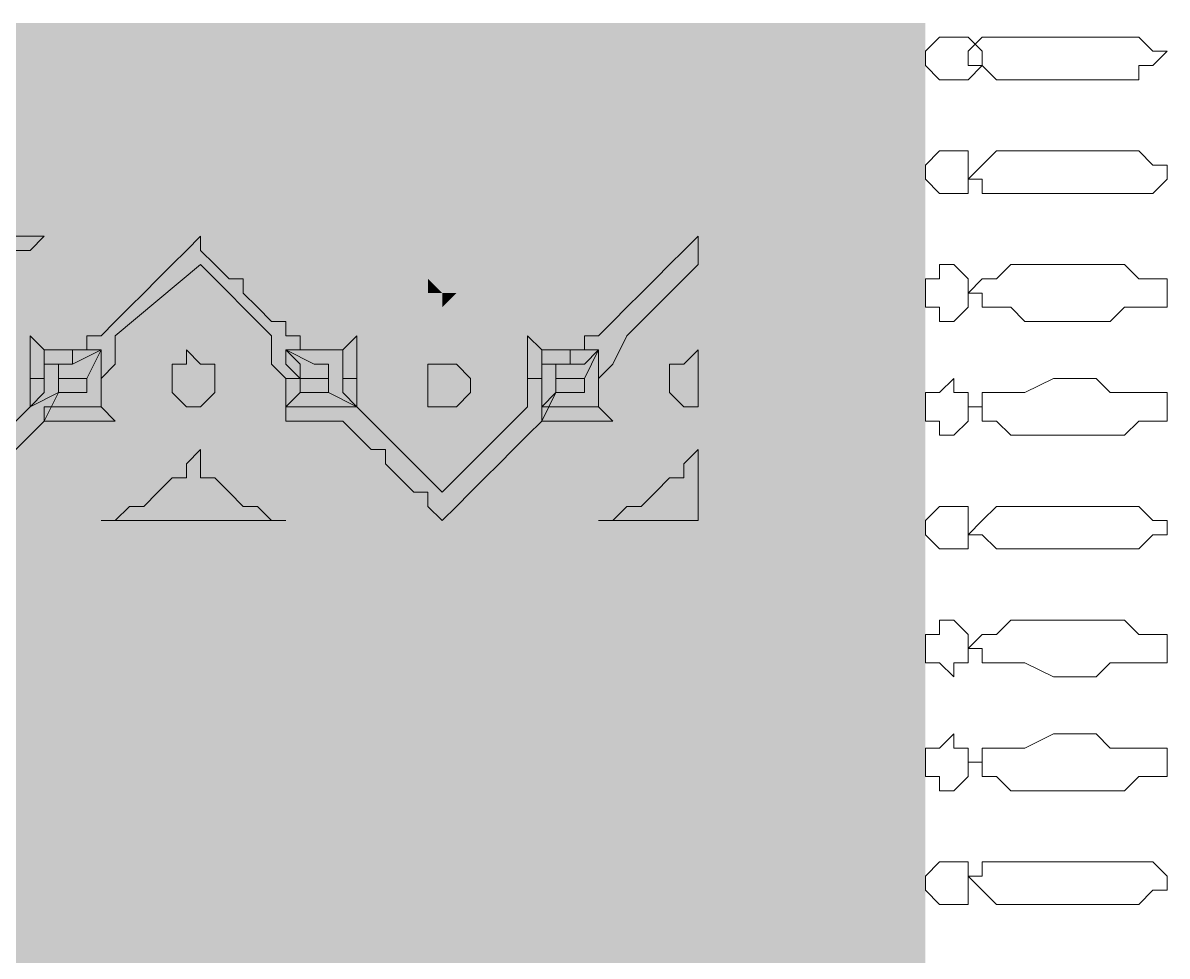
# Model space of a CAD drawing. Header units: inches. Extents: x 31 to 460, y 5 to 681.
# Drawn here: x 397.05 to 414.37, y 386.42 to 400.55 of the extents above; entities that cross this region are included whole.
import ezdxf

# ---------------------------------------------------------------- set-up
doc = ezdxf.new("R2010")
doc.units = ezdxf.units.IN
doc.header["$MEASUREMENT"] = 0

msp = doc.modelspace()

# ---------------------------------------------------------------- linework, layer by layer
at = {"color": 43, "linetype": 'Continuous', "lineweight": 13}
for p, q in [((410.712, 400.117), (410.927, 400.332)), ((410.927, 400.332), (410.927, 400.332)), ((410.927, 400.332), (411.143, 400.332)), ((411.143, 400.332), (411.358, 400.332)), ((411.358, 400.332), (411.358, 400.332)), ((411.358, 400.332), (411.573, 400.117)), ((411.573, 400.332), (411.358, 400.117)), ((411.788, 400.332), (411.573, 400.332)), ((412.003, 400.332), (411.788, 400.332)), ((412.219, 400.332), (412.003, 400.332)), ((412.434, 400.332), (412.219, 400.332)), ((412.864, 400.332), (412.434, 400.332)), ((413.079, 400.332), (412.864, 400.332)), ((413.295, 400.332), (413.079, 400.332)), ((413.51, 400.332), (413.295, 400.332)), ((413.94, 400.332), (413.51, 400.332)), ((414.155, 400.117), (413.94, 400.332)), ((413.94, 400.332), (413.94, 400.332)), ((410.712, 399.901), (410.712, 400.117)), ((410.712, 400.117), (410.712, 400.117)), ((411.358, 400.117), (411.358, 400.117)), ((411.358, 400.117), (411.358, 400.117)), ((411.358, 400.117), (411.358, 399.901)), ((411.573, 400.117), (411.573, 400.117)), ((411.573, 400.117), (411.573, 399.901)), ((414.155, 399.901), (414.371, 400.117)), ((414.371, 400.117), (414.155, 400.117)), ((414.155, 400.117), (414.155, 400.117)), ((410.927, 399.686), (410.712, 399.901)), ((411.573, 399.901), (411.358, 399.686)), ((411.358, 399.901), (411.358, 399.901)), ((411.358, 399.901), (411.573, 399.901)), ((411.573, 399.901), (411.788, 399.686)), ((413.94, 399.686), (413.94, 399.901)), ((413.94, 399.901), (414.155, 399.901)), ((414.155, 399.901), (414.155, 399.901)), ((411.143, 399.686), (410.927, 399.686)), ((410.927, 399.686), (410.927, 399.686)), ((411.358, 399.686), (411.143, 399.686)), ((411.358, 399.686), (411.358, 399.686)), ((411.788, 399.686), (412.003, 399.686)), ((412.003, 399.686), (412.219, 399.686)), ((412.219, 399.686), (412.434, 399.686)), ((412.434, 399.686), (412.864, 399.686)), ((412.864, 399.686), (413.079, 399.686)), ((413.079, 399.686), (413.295, 399.686)), ((413.295, 399.686), (413.51, 399.686)), ((413.51, 399.686), (413.94, 399.686)), ((410.712, 398.395), (410.927, 398.61)), ((410.927, 398.61), (410.927, 398.61)), ((410.927, 398.61), (411.143, 398.61)), ((411.143, 398.61), (411.143, 398.61)), ((411.143, 398.61), (411.358, 398.61)), ((411.358, 398.61), (411.358, 398.395)), ((411.788, 398.61), (411.573, 398.395)), ((412.003, 398.61), (411.788, 398.61)), ((412.219, 398.61), (412.003, 398.61)), ((412.649, 398.61), (412.219, 398.61)), ((412.864, 398.61), (412.649, 398.61)), ((413.295, 398.61), (412.864, 398.61)), ((413.51, 398.61), (413.295, 398.61)), ((413.725, 398.61), (413.51, 398.61)), ((413.94, 398.61), (413.725, 398.61)), ((414.155, 398.395), (413.94, 398.61)), ((410.712, 398.18), (410.712, 398.395)), ((411.358, 398.395), (411.358, 398.18)), ((411.573, 398.395), (411.358, 398.18)), ((411.573, 398.395), (411.573, 398.395)), ((411.573, 398.395), (411.573, 398.395)), ((414.371, 398.395), (414.155, 398.395)), ((414.371, 398.18), (414.371, 398.395)), ((414.371, 398.395), (414.371, 398.395)), ((410.927, 397.965), (410.712, 398.18)), ((410.712, 398.18), (410.712, 398.18)), ((411.358, 398.18), (411.358, 398.18)), ((411.358, 398.18), (411.358, 397.965)), ((411.358, 398.18), (411.573, 398.18)), ((411.573, 398.18), (411.573, 398.18)), ((411.573, 398.18), (411.573, 397.965)), ((414.155, 397.965), (414.371, 398.18)), ((414.371, 398.18), (414.371, 398.18)), ((414.371, 398.18), (414.371, 398.18)), ((411.143, 397.965), (410.927, 397.965)), ((410.927, 397.965), (410.927, 397.965)), ((411.358, 397.965), (411.143, 397.965)), ((411.143, 397.965), (411.143, 397.965)), ((411.573, 397.965), (411.788, 397.965)), ((411.788, 397.965), (412.003, 397.965)), ((412.003, 397.965), (412.219, 397.965)), ((412.219, 397.965), (412.649, 397.965)), ((412.649, 397.965), (412.864, 397.965)), ((412.864, 397.965), (413.295, 397.965)), ((413.295, 397.965), (413.51, 397.965)), ((413.51, 397.965), (413.725, 397.965)), ((413.725, 397.965), (413.94, 397.965)), ((413.94, 397.965), (414.155, 397.965)), ((394.357, 397.319), (397.37, 397.319)), ((397.37, 397.319), (397.155, 397.104)), ((399.522, 397.104), (399.737, 397.319)), ((399.737, 397.319), (399.737, 397.104)), ((407.054, 397.104), (407.269, 397.319)), ((407.269, 397.319), (407.269, 396.889)), ((397.155, 397.104), (396.94, 397.104)), ((399.307, 396.889), (399.522, 397.104)), ((399.737, 397.104), (399.952, 396.889)), ((406.839, 396.889), (407.054, 397.104)), ((399.737, 396.889), (398.446, 395.813)), ((399.092, 396.673), (399.307, 396.889)), ((400.813, 395.813), (399.737, 396.889)), ((399.952, 396.889), (400.168, 396.673)), ((407.269, 396.889), (406.193, 395.813)), ((406.624, 396.673), (406.839, 396.889)), ((410.927, 396.673), (410.927, 396.889)), ((410.927, 396.889), (411.143, 396.889)), ((411.143, 396.889), (411.143, 396.889)), ((411.143, 396.889), (411.358, 396.673)), ((412.003, 396.889), (411.788, 396.673)), ((412.219, 396.889), (412.003, 396.889)), ((412.649, 396.889), (412.219, 396.889)), ((412.864, 396.889), (412.649, 396.889)), ((413.295, 396.889), (412.864, 396.889)), ((413.51, 396.889), (413.295, 396.889)), ((413.725, 396.889), (413.51, 396.889)), ((413.94, 396.673), (413.725, 396.889)), ((398.876, 396.458), (399.092, 396.673)), ((399.092, 396.673), (399.092, 396.673)), ((400.168, 396.673), (400.383, 396.673)), ((400.383, 396.673), (400.383, 396.458)), ((406.408, 396.458), (406.624, 396.673)), ((406.624, 396.673), (406.624, 396.673)), ((410.712, 396.458), (410.712, 396.673)), ((410.712, 396.673), (410.927, 396.673)), ((411.358, 396.673), (411.358, 396.673)), ((411.358, 396.673), (411.358, 396.458)), ((411.573, 396.673), (411.358, 396.458)), ((411.788, 396.673), (411.573, 396.673)), ((411.573, 396.673), (411.573, 396.673)), ((411.573, 396.673), (411.573, 396.673)), ((414.155, 396.673), (413.94, 396.673)), ((414.371, 396.673), (414.155, 396.673)), ((414.371, 396.458), (414.371, 396.673)), ((414.371, 396.673), (414.371, 396.673)), ((398.661, 396.243), (398.876, 396.458)), ((400.383, 396.458), (400.598, 396.243)), ((406.193, 396.243), (406.408, 396.458)), ((410.712, 396.243), (410.712, 396.458)), ((411.358, 396.458), (411.358, 396.243)), ((411.358, 396.458), (411.573, 396.458)), ((411.573, 396.458), (411.573, 396.243)), ((414.371, 396.243), (414.371, 396.458)), ((414.371, 396.458), (414.371, 396.458)), ((398.446, 396.028), (398.661, 396.243)), ((400.598, 396.243), (400.813, 396.028)), ((405.978, 396.028), (406.193, 396.243)), ((410.927, 396.243), (410.712, 396.243)), ((410.927, 396.028), (410.927, 396.243)), ((411.358, 396.243), (411.143, 396.028)), ((411.358, 396.243), (411.358, 396.243)), ((411.573, 396.243), (411.573, 396.243)), ((411.573, 396.243), (411.788, 396.243)), ((411.788, 396.243), (412.003, 396.243)), ((412.003, 396.243), (412.219, 396.028)), ((413.51, 396.028), (413.725, 396.243)), ((413.725, 396.243), (413.94, 396.243)), ((413.94, 396.243), (414.155, 396.243)), ((414.155, 396.243), (414.371, 396.243)), ((398.231, 395.813), (398.446, 396.028)), ((398.446, 396.028), (398.446, 396.028)), ((400.813, 396.028), (401.028, 396.028)), ((401.028, 396.028), (401.028, 395.813)), ((405.763, 395.813), (405.978, 396.028)), ((405.978, 396.028), (405.978, 396.028)), ((411.143, 396.028), (410.927, 396.028)), ((411.143, 396.028), (411.143, 396.028)), ((412.219, 396.028), (412.649, 396.028)), ((412.649, 396.028), (412.864, 396.028)), ((412.864, 396.028), (413.295, 396.028)), ((413.295, 396.028), (413.51, 396.028)), ((397.155, 395.382), (397.155, 395.813)), ((397.155, 395.813), (397.37, 395.597)), ((398.016, 395.597), (398.016, 395.813)), ((398.016, 395.813), (398.231, 395.813)), ((398.446, 395.813), (398.446, 395.382)), ((400.813, 395.382), (400.813, 395.813)), ((401.028, 395.813), (401.244, 395.813)), ((401.244, 395.813), (401.244, 395.597)), ((401.889, 395.597), (402.104, 395.813)), ((402.104, 395.813), (402.104, 395.382)), ((404.687, 395.382), (404.687, 395.813)), ((404.687, 395.813), (404.902, 395.597)), ((405.548, 395.597), (405.548, 395.813)), ((405.548, 395.813), (405.763, 395.813)), ((406.193, 395.813), (405.978, 395.382)), ((397.37, 395.597), (397.37, 395.597)), ((397.37, 395.597), (397.585, 395.597)), ((397.37, 395.382), (397.37, 395.597)), ((397.37, 395.597), (397.37, 395.382)), ((397.585, 395.597), (397.8, 395.597)), ((397.8, 395.597), (398.016, 395.597)), ((397.8, 395.382), (398.231, 395.597)), ((398.016, 395.597), (397.8, 395.597)), ((397.8, 395.597), (397.8, 395.382)), ((398.231, 395.597), (398.016, 395.167)), ((398.231, 395.597), (398.016, 395.597)), ((398.016, 395.597), (398.016, 395.597)), ((398.231, 395.382), (398.231, 395.597)), ((399.737, 395.382), (399.522, 395.597)), ((399.522, 395.597), (399.522, 395.382)), ((401.244, 395.597), (401.028, 395.597)), ((401.028, 395.597), (401.459, 395.382)), ((401.244, 395.382), (401.028, 395.597)), ((401.028, 395.597), (401.028, 395.382)), ((401.244, 395.597), (401.459, 395.597)), ((401.459, 395.597), (401.244, 395.597)), ((401.244, 395.597), (401.244, 395.597)), ((401.459, 395.597), (401.674, 395.597)), ((401.674, 395.597), (401.459, 395.597)), ((401.674, 395.597), (401.889, 395.597)), ((401.889, 395.597), (401.674, 395.597)), ((401.674, 395.597), (401.674, 395.597)), ((401.674, 395.597), (401.674, 395.597)), ((401.889, 395.597), (401.889, 395.597)), ((401.889, 395.382), (401.889, 395.597)), ((401.889, 395.597), (401.889, 395.597)), ((404.902, 395.597), (405.117, 395.597)), ((404.902, 395.382), (404.902, 395.597)), ((404.902, 395.597), (404.902, 395.382)), ((405.117, 395.597), (405.117, 395.597)), ((405.117, 395.597), (405.332, 395.597)), ((405.332, 395.597), (405.548, 395.597)), ((405.548, 395.597), (405.332, 395.597)), ((405.332, 395.597), (405.332, 395.382)), ((405.763, 395.597), (405.548, 395.167)), ((405.548, 395.382), (405.763, 395.597)), ((405.763, 395.597), (405.548, 395.597)), ((405.548, 395.597), (405.548, 395.597)), ((405.763, 395.382), (405.763, 395.597)), ((407.269, 395.597), (407.054, 395.382)), ((407.269, 395.167), (407.269, 395.597)), ((397.155, 395.167), (397.155, 395.382)), ((397.585, 395.382), (397.37, 395.382)), ((397.37, 395.382), (397.37, 395.167)), ((397.585, 395.167), (397.585, 395.382)), ((397.585, 395.382), (397.585, 395.382)), ((397.585, 395.382), (397.8, 395.382)), ((397.8, 395.382), (397.585, 395.382)), ((397.585, 395.382), (397.585, 395.382)), ((397.8, 395.382), (397.8, 395.382)), ((397.8, 395.382), (397.8, 395.382)), ((398.446, 395.382), (398.231, 395.167)), ((398.231, 395.167), (398.231, 395.382)), ((399.522, 395.382), (399.307, 395.382)), ((399.307, 395.382), (399.307, 395.382)), ((399.307, 395.382), (399.307, 395.167)), ((399.952, 395.382), (399.737, 395.382)), ((399.952, 395.167), (399.952, 395.382)), ((399.952, 395.382), (399.952, 395.382)), ((401.028, 395.167), (400.813, 395.382)), ((401.028, 395.382), (401.244, 395.167)), ((401.244, 395.167), (401.244, 395.382)), ((401.459, 395.382), (401.459, 395.382)), ((401.459, 395.382), (401.674, 395.382)), ((401.674, 395.382), (401.674, 395.382)), ((401.674, 395.382), (401.674, 395.382)), ((401.674, 395.382), (401.674, 395.167)), ((401.889, 395.167), (401.889, 395.382)), ((402.104, 395.382), (402.104, 395.167)), ((403.18, 395.167), (403.18, 395.382)), ((403.18, 395.382), (403.396, 395.382)), ((403.396, 395.382), (403.396, 395.382)), ((403.396, 395.382), (403.611, 395.382)), ((403.611, 395.382), (403.611, 395.382)), ((403.611, 395.382), (403.826, 395.167)), ((404.687, 395.167), (404.687, 395.382)), ((405.117, 395.382), (404.902, 395.382)), ((404.902, 395.382), (404.902, 395.167)), ((405.117, 395.167), (405.117, 395.382)), ((405.117, 395.382), (405.117, 395.382)), ((405.117, 395.382), (405.332, 395.382)), ((405.332, 395.382), (405.117, 395.382)), ((405.117, 395.382), (405.117, 395.382)), ((405.332, 395.382), (405.332, 395.382)), ((405.332, 395.382), (405.548, 395.382)), ((405.978, 395.382), (405.763, 395.167)), ((405.763, 395.167), (405.763, 395.382)), ((407.054, 395.382), (406.839, 395.382)), ((406.839, 395.382), (406.839, 395.382)), ((406.839, 395.382), (406.839, 395.167)), ((397.37, 395.167), (397.155, 395.167)), ((397.155, 395.167), (397.155, 395.167)), ((397.155, 395.167), (397.155, 394.737)), ((397.37, 395.167), (397.155, 395.167)), ((397.37, 394.952), (397.37, 395.167)), ((397.37, 395.167), (397.37, 395.167)), ((398.016, 395.167), (397.585, 395.167)), ((397.585, 395.167), (397.585, 395.167)), ((397.585, 395.167), (397.585, 394.952)), ((398.016, 395.167), (397.585, 395.167)), ((397.585, 395.167), (397.585, 395.167)), ((397.585, 395.167), (397.585, 395.167)), ((398.016, 394.952), (398.016, 395.167)), ((398.016, 395.167), (398.016, 395.167)), ((398.016, 395.167), (398.016, 395.167)), ((398.016, 395.167), (398.016, 395.167)), ((398.231, 394.737), (398.231, 395.167)), ((398.231, 395.167), (398.231, 395.167)), ((398.231, 395.167), (398.231, 395.167)), ((398.231, 395.167), (398.231, 394.952)), ((398.231, 395.167), (398.231, 395.167)), ((398.231, 395.167), (398.231, 395.167)), ((399.307, 395.167), (399.307, 394.952)), ((399.952, 394.952), (399.952, 395.167)), ((401.028, 395.167), (401.028, 394.737)), ((401.244, 395.167), (401.028, 395.167)), ((401.244, 395.167), (401.028, 395.167)), ((401.028, 395.167), (401.028, 395.167)), ((401.674, 395.167), (401.244, 395.167)), ((401.244, 395.167), (401.244, 395.167)), ((401.244, 395.167), (401.244, 394.952)), ((401.244, 394.952), (401.244, 395.167)), ((401.244, 395.167), (401.244, 395.167)), ((401.674, 395.167), (401.244, 395.167)), ((401.244, 395.167), (401.244, 395.167)), ((401.674, 394.952), (401.674, 395.167)), ((401.674, 395.167), (401.674, 395.167)), ((401.674, 395.167), (401.674, 395.167)), ((401.674, 395.167), (401.674, 395.167)), ((402.104, 395.167), (401.889, 395.167)), ((401.889, 395.167), (401.889, 394.952)), ((402.104, 395.167), (401.889, 395.167)), ((401.889, 395.167), (401.889, 395.167)), ((402.104, 394.737), (402.104, 395.167)), ((402.104, 395.167), (402.104, 395.167)), ((403.18, 394.952), (403.18, 395.167)), ((403.18, 395.167), (403.18, 395.167)), ((403.826, 395.167), (403.826, 394.952)), ((403.826, 395.167), (403.826, 395.167)), ((404.902, 395.167), (404.687, 395.167)), ((404.687, 395.167), (404.687, 395.167)), ((404.687, 395.167), (404.687, 394.737)), ((404.902, 395.167), (404.687, 395.167)), ((404.902, 394.952), (404.902, 395.167)), ((404.902, 395.167), (404.902, 395.167)), ((405.548, 395.167), (405.117, 395.167)), ((405.117, 395.167), (405.117, 395.167)), ((405.117, 395.167), (405.117, 394.952)), ((405.548, 395.167), (405.117, 395.167)), ((405.117, 395.167), (405.117, 395.167)), ((405.117, 395.167), (405.117, 395.167)), ((405.548, 394.952), (405.548, 395.167)), ((405.548, 395.167), (405.548, 395.167)), ((405.548, 395.167), (405.548, 395.167)), ((405.548, 395.167), (405.548, 395.167)), ((405.763, 394.737), (405.763, 395.167)), ((405.763, 395.167), (405.763, 395.167)), ((405.763, 395.167), (405.763, 395.167)), ((405.763, 395.167), (405.763, 394.952)), ((405.763, 395.167), (405.763, 395.167)), ((405.763, 395.167), (405.763, 395.167)), ((406.839, 395.167), (406.839, 394.952)), ((407.269, 394.737), (407.269, 395.167)), ((407.269, 395.167), (407.269, 395.167)), ((410.927, 394.952), (411.143, 395.167)), ((411.143, 395.167), (411.143, 394.952)), ((412.649, 395.167), (412.219, 394.952)), ((412.864, 395.167), (412.649, 395.167)), ((413.295, 395.167), (412.864, 395.167)), ((413.51, 394.952), (413.295, 395.167)), ((397.585, 394.952), (397.155, 394.737)), ((397.155, 394.737), (397.37, 394.952)), ((397.37, 394.521), (397.585, 394.952)), ((397.585, 394.952), (397.8, 394.952)), ((397.8, 394.952), (397.8, 394.952)), ((397.8, 394.952), (397.8, 394.952)), ((397.8, 394.952), (398.016, 394.952)), ((398.016, 394.952), (398.016, 394.952)), ((398.231, 394.952), (398.231, 394.737)), ((399.307, 394.952), (399.307, 394.952)), ((399.307, 394.952), (399.522, 394.737)), ((399.737, 394.737), (399.952, 394.952)), ((399.952, 394.952), (399.952, 394.952)), ((401.028, 394.737), (401.244, 394.952)), ((401.244, 394.952), (401.459, 394.952)), ((401.459, 394.952), (401.459, 394.952)), ((401.459, 394.952), (401.459, 394.952)), ((401.459, 394.952), (401.674, 394.952)), ((402.104, 394.737), (401.674, 394.952)), ((401.674, 394.952), (401.674, 394.952)), ((401.674, 394.952), (402.104, 394.737)), ((401.889, 394.952), (402.104, 394.737)), ((403.18, 394.737), (403.18, 394.952)), ((403.826, 394.952), (403.611, 394.737)), ((404.902, 394.521), (405.117, 394.952)), ((405.117, 394.952), (404.902, 394.737)), ((404.902, 394.737), (404.902, 394.952)), ((405.117, 394.952), (405.332, 394.952)), ((405.332, 394.952), (405.332, 394.952)), ((405.332, 394.952), (405.332, 394.952)), ((405.332, 394.952), (405.548, 394.952)), ((405.548, 394.952), (405.548, 394.952)), ((405.763, 394.952), (405.763, 394.737)), ((406.839, 394.952), (406.839, 394.952)), ((406.839, 394.952), (407.054, 394.737)), ((410.712, 394.737), (410.712, 394.952)), ((410.712, 394.952), (410.927, 394.952)), ((410.927, 394.952), (410.927, 394.952)), ((411.143, 394.952), (411.358, 394.952)), ((411.358, 394.952), (411.358, 394.952)), ((411.358, 394.952), (411.358, 394.737)), ((411.788, 394.952), (411.573, 394.952)), ((411.573, 394.952), (411.573, 394.952)), ((411.573, 394.952), (411.573, 394.737)), ((412.003, 394.952), (411.788, 394.952)), ((412.219, 394.952), (412.003, 394.952)), ((413.725, 394.952), (413.51, 394.952)), ((413.94, 394.952), (413.725, 394.952)), ((414.155, 394.952), (413.94, 394.952)), ((414.371, 394.952), (414.155, 394.952)), ((414.371, 394.737), (414.371, 394.952)), ((397.155, 394.737), (396.94, 394.521)), ((397.585, 394.737), (397.37, 394.737)), ((397.37, 394.737), (397.37, 394.521)), ((397.8, 394.737), (397.585, 394.737)), ((397.585, 394.737), (397.585, 394.737)), ((398.016, 394.737), (397.8, 394.737)), ((397.8, 394.737), (397.8, 394.737)), ((398.231, 394.737), (398.016, 394.737)), ((398.016, 394.737), (398.016, 394.737)), ((398.446, 394.521), (398.231, 394.737)), ((399.522, 394.737), (399.522, 394.737)), ((399.522, 394.737), (399.737, 394.737)), ((401.028, 394.737), (401.028, 394.521)), ((401.244, 394.737), (401.028, 394.737)), ((401.459, 394.737), (401.244, 394.737)), ((401.244, 394.737), (401.244, 394.737)), ((401.674, 394.737), (401.459, 394.737)), ((401.459, 394.737), (401.459, 394.737)), ((401.889, 394.737), (401.674, 394.737)), ((401.674, 394.737), (401.674, 394.737)), ((402.104, 394.737), (401.889, 394.737)), ((402.32, 394.521), (402.104, 394.737)), ((403.396, 394.737), (403.18, 394.737)), ((403.611, 394.737), (403.396, 394.737)), ((403.396, 394.737), (403.396, 394.737)), ((403.611, 394.737), (403.611, 394.737)), ((404.687, 394.737), (404.472, 394.521)), ((405.117, 394.737), (404.902, 394.737)), ((404.902, 394.737), (404.902, 394.521)), ((405.332, 394.737), (405.117, 394.737)), ((405.548, 394.737), (405.332, 394.737)), ((405.332, 394.737), (405.332, 394.737)), ((405.763, 394.737), (405.548, 394.737)), ((405.548, 394.737), (405.548, 394.737)), ((405.548, 394.737), (405.548, 394.737)), ((405.978, 394.521), (405.763, 394.737)), ((407.054, 394.737), (407.269, 394.737)), ((410.712, 394.521), (410.712, 394.737)), ((411.358, 394.737), (411.358, 394.521)), ((411.573, 394.737), (411.358, 394.737)), ((411.358, 394.737), (411.573, 394.737)), ((411.573, 394.737), (411.573, 394.521)), ((414.371, 394.521), (414.371, 394.737)), ((414.371, 394.737), (414.371, 394.737)), ((414.371, 394.737), (414.371, 394.737)), ((397.155, 394.306), (397.37, 394.521)), ((397.37, 394.521), (397.37, 394.521)), ((397.37, 394.521), (397.585, 394.521)), ((397.585, 394.521), (397.8, 394.521)), ((397.8, 394.521), (397.8, 394.521)), ((397.8, 394.521), (398.016, 394.521)), ((398.016, 394.521), (398.231, 394.521)), ((398.231, 394.521), (398.446, 394.521)), ((401.028, 394.521), (401.028, 394.521)), ((401.028, 394.521), (401.244, 394.521)), ((401.244, 394.521), (401.459, 394.521)), ((401.459, 394.521), (401.674, 394.521)), ((401.674, 394.521), (401.674, 394.521)), ((401.674, 394.521), (401.889, 394.521)), ((401.889, 394.521), (402.104, 394.306)), ((403.396, 393.445), (402.32, 394.521)), ((404.472, 394.521), (403.396, 393.445)), ((404.687, 394.306), (404.902, 394.521)), ((404.902, 394.521), (404.902, 394.521)), ((404.902, 394.521), (405.117, 394.521)), ((405.117, 394.521), (405.332, 394.521)), ((405.332, 394.521), (405.548, 394.521)), ((405.548, 394.521), (405.548, 394.521)), ((405.548, 394.521), (405.763, 394.521)), ((405.763, 394.521), (405.978, 394.521)), ((410.927, 394.521), (410.712, 394.521)), ((410.927, 394.306), (410.927, 394.521)), ((411.358, 394.521), (411.143, 394.306)), ((411.358, 394.521), (411.358, 394.521)), ((411.573, 394.521), (411.573, 394.521)), ((411.573, 394.521), (411.788, 394.521)), ((411.788, 394.521), (412.003, 394.306)), ((413.725, 394.306), (413.94, 394.521)), ((413.94, 394.521), (414.155, 394.521)), ((414.155, 394.521), (414.371, 394.521)), ((396.94, 394.091), (397.155, 394.306)), ((402.104, 394.306), (402.104, 394.306)), ((402.104, 394.306), (402.32, 394.091)), ((404.472, 394.091), (404.687, 394.306)), ((411.143, 394.306), (410.927, 394.306)), ((411.143, 394.306), (411.143, 394.306)), ((412.003, 394.306), (412.219, 394.306)), ((412.219, 394.306), (412.649, 394.306)), ((412.649, 394.306), (412.864, 394.306)), ((412.864, 394.306), (413.295, 394.306)), ((413.295, 394.306), (413.51, 394.306)), ((413.51, 394.306), (413.725, 394.306)), ((399.737, 394.091), (399.522, 393.876)), ((399.737, 393.876), (399.737, 394.091)), ((402.32, 394.091), (402.535, 394.091)), ((402.535, 394.091), (402.535, 393.876)), ((404.256, 393.876), (404.472, 394.091)), ((404.472, 394.091), (404.472, 394.091)), ((407.269, 394.091), (407.054, 393.876)), ((407.269, 393.015), (407.269, 394.091)), ((399.522, 393.876), (399.522, 393.661)), ((399.737, 393.661), (399.737, 393.876)), ((402.535, 393.876), (402.75, 393.661)), ((404.041, 393.661), (404.256, 393.876)), ((407.054, 393.876), (407.054, 393.661)), ((399.307, 393.661), (399.092, 393.445)), ((399.522, 393.661), (399.307, 393.661)), ((399.952, 393.661), (399.737, 393.661)), ((400.168, 393.445), (399.952, 393.661)), ((402.75, 393.661), (402.965, 393.445)), ((403.826, 393.445), (404.041, 393.661)), ((406.839, 393.661), (406.624, 393.445)), ((407.054, 393.661), (406.839, 393.661)), ((399.092, 393.445), (398.876, 393.23)), ((400.383, 393.23), (400.168, 393.445)), ((402.965, 393.445), (403.18, 393.445)), ((403.18, 393.445), (403.18, 393.23)), ((403.611, 393.23), (403.826, 393.445)), ((403.826, 393.445), (403.826, 393.445)), ((406.624, 393.445), (406.408, 393.23)), ((398.661, 393.23), (398.446, 393.015)), ((398.876, 393.23), (398.661, 393.23)), ((400.598, 393.23), (400.383, 393.23)), ((400.813, 393.015), (400.598, 393.23)), ((403.18, 393.23), (403.396, 393.015)), ((403.396, 393.015), (403.611, 393.23)), ((406.193, 393.23), (405.978, 393.015)), ((406.408, 393.23), (406.193, 393.23)), ((410.712, 393.015), (410.927, 393.23)), ((410.927, 393.23), (410.927, 393.23)), ((410.927, 393.23), (411.143, 393.23)), ((411.143, 393.23), (411.143, 393.23)), ((411.143, 393.23), (411.358, 393.23)), ((411.358, 393.23), (411.358, 393.015)), ((411.788, 393.23), (411.573, 393.015)), ((412.003, 393.23), (411.788, 393.23)), ((412.219, 393.23), (412.003, 393.23)), ((412.649, 393.23), (412.219, 393.23)), ((412.864, 393.23), (412.649, 393.23)), ((413.295, 393.23), (412.864, 393.23)), ((413.51, 393.23), (413.295, 393.23)), ((413.725, 393.23), (413.51, 393.23)), ((413.94, 393.23), (413.725, 393.23)), ((414.155, 393.015), (413.94, 393.23)), ((398.446, 393.015), (398.231, 393.015)), ((398.231, 393.015), (401.028, 393.015)), ((401.028, 393.015), (400.813, 393.015)), ((405.978, 393.015), (405.763, 393.015)), ((405.763, 393.015), (407.269, 393.015)), ((410.712, 392.8), (410.712, 393.015)), ((411.358, 393.015), (411.358, 392.8)), ((411.573, 393.015), (411.358, 392.8)), ((411.573, 393.015), (411.573, 393.015)), ((411.573, 393.015), (411.573, 393.015)), ((414.371, 393.015), (414.155, 393.015)), ((414.371, 392.8), (414.371, 393.015)), ((414.371, 393.015), (414.371, 393.015)), ((410.927, 392.585), (410.712, 392.8)), ((410.712, 392.8), (410.712, 392.8)), ((411.358, 392.8), (411.358, 392.8)), ((411.358, 392.8), (411.358, 392.585)), ((411.358, 392.8), (411.573, 392.8)), ((411.573, 392.8), (411.573, 392.8)), ((411.573, 392.8), (411.573, 392.8)), ((411.573, 392.8), (411.788, 392.585)), ((413.94, 392.585), (414.155, 392.8)), ((414.155, 392.8), (414.371, 392.8)), ((414.371, 392.8), (414.371, 392.8)), ((414.371, 392.8), (414.371, 392.8)), ((411.143, 392.585), (410.927, 392.585)), ((410.927, 392.585), (410.927, 392.585)), ((411.358, 392.585), (411.143, 392.585)), ((411.143, 392.585), (411.143, 392.585)), ((411.788, 392.585), (412.003, 392.585)), ((412.003, 392.585), (412.219, 392.585)), ((412.219, 392.585), (412.649, 392.585)), ((412.649, 392.585), (412.864, 392.585)), ((412.864, 392.585), (413.295, 392.585)), ((413.295, 392.585), (413.51, 392.585)), ((413.51, 392.585), (413.725, 392.585)), ((413.725, 392.585), (413.94, 392.585)), ((410.927, 391.293), (410.927, 391.509)), ((410.927, 391.509), (411.143, 391.509)), ((411.143, 391.509), (411.143, 391.509)), ((411.143, 391.509), (411.358, 391.293)), ((412.003, 391.509), (411.788, 391.293)), ((412.219, 391.509), (412.003, 391.509)), ((412.649, 391.509), (412.219, 391.509)), ((412.864, 391.509), (412.649, 391.509)), ((413.295, 391.509), (412.864, 391.509)), ((413.51, 391.509), (413.295, 391.509)), ((413.725, 391.509), (413.51, 391.509)), ((413.94, 391.293), (413.725, 391.509)), ((410.712, 391.078), (410.712, 391.293)), ((410.712, 391.293), (410.927, 391.293)), ((411.358, 391.293), (411.358, 391.293)), ((411.358, 391.293), (411.358, 391.078)), ((411.573, 391.293), (411.358, 391.078)), ((411.788, 391.293), (411.573, 391.293)), ((411.573, 391.293), (411.573, 391.293)), ((411.573, 391.293), (411.573, 391.293)), ((414.155, 391.293), (413.94, 391.293)), ((414.371, 391.293), (414.155, 391.293)), ((414.371, 391.078), (414.371, 391.293)), ((414.371, 391.293), (414.371, 391.293)), ((410.712, 390.863), (410.712, 391.078)), ((411.358, 391.078), (411.358, 390.863)), ((411.358, 391.078), (411.573, 391.078)), ((411.573, 391.078), (411.573, 390.863)), ((414.371, 390.863), (414.371, 391.078)), ((414.371, 391.078), (414.371, 391.078)), ((410.927, 390.863), (410.712, 390.863)), ((411.143, 390.648), (410.927, 390.863)), ((410.927, 390.863), (410.927, 390.863)), ((411.358, 390.863), (411.143, 390.863)), ((411.143, 390.863), (411.143, 390.648)), ((411.358, 390.863), (411.358, 390.863)), ((411.573, 390.863), (411.573, 390.863)), ((411.573, 390.863), (411.788, 390.863)), ((411.788, 390.863), (412.003, 390.863)), ((412.003, 390.863), (412.219, 390.863)), ((412.219, 390.863), (412.649, 390.648)), ((413.295, 390.648), (413.51, 390.863)), ((413.51, 390.863), (413.725, 390.863)), ((413.725, 390.863), (413.94, 390.863)), ((413.94, 390.863), (414.155, 390.863)), ((414.155, 390.863), (414.371, 390.863)), ((412.649, 390.648), (412.864, 390.648)), ((412.864, 390.648), (413.295, 390.648)), ((410.927, 389.572), (411.143, 389.787)), ((411.143, 389.787), (411.143, 389.572)), ((412.649, 389.787), (412.219, 389.572)), ((412.864, 389.787), (412.649, 389.787)), ((413.295, 389.787), (412.864, 389.787)), ((413.51, 389.572), (413.295, 389.787)), ((410.712, 389.357), (410.712, 389.572)), ((410.712, 389.572), (410.927, 389.572)), ((410.927, 389.572), (410.927, 389.572)), ((411.143, 389.572), (411.358, 389.572)), ((411.358, 389.572), (411.358, 389.572)), ((411.358, 389.572), (411.358, 389.357)), ((411.788, 389.572), (411.573, 389.572)), ((411.573, 389.572), (411.573, 389.572)), ((411.573, 389.572), (411.573, 389.357)), ((412.003, 389.572), (411.788, 389.572)), ((412.219, 389.572), (412.003, 389.572)), ((413.725, 389.572), (413.51, 389.572)), ((413.94, 389.572), (413.725, 389.572)), ((414.155, 389.572), (413.94, 389.572)), ((414.371, 389.572), (414.155, 389.572)), ((414.371, 389.357), (414.371, 389.572)), ((410.712, 389.141), (410.712, 389.357)), ((411.358, 389.357), (411.358, 389.141)), ((411.573, 389.357), (411.358, 389.357)), ((411.358, 389.357), (411.573, 389.357)), ((411.573, 389.357), (411.573, 389.141)), ((414.371, 389.141), (414.371, 389.357)), ((414.371, 389.357), (414.371, 389.357)), ((414.371, 389.357), (414.371, 389.357)), ((410.927, 389.141), (410.712, 389.141)), ((410.927, 388.926), (410.927, 389.141)), ((411.358, 389.141), (411.143, 388.926)), ((411.358, 389.141), (411.358, 389.141)), ((411.573, 389.141), (411.573, 389.141)), ((411.573, 389.141), (411.788, 389.141)), ((411.788, 389.141), (412.003, 388.926)), ((413.725, 388.926), (413.94, 389.141)), ((413.94, 389.141), (414.155, 389.141)), ((414.155, 389.141), (414.371, 389.141)), ((411.143, 388.926), (410.927, 388.926)), ((411.143, 388.926), (411.143, 388.926)), ((412.003, 388.926), (412.219, 388.926)), ((412.219, 388.926), (412.649, 388.926)), ((412.649, 388.926), (412.864, 388.926)), ((412.864, 388.926), (413.295, 388.926)), ((413.295, 388.926), (413.51, 388.926)), ((413.51, 388.926), (413.725, 388.926)), ((410.712, 387.635), (410.927, 387.85)), ((410.927, 387.85), (410.927, 387.85)), ((410.927, 387.85), (411.143, 387.85)), ((411.143, 387.85), (411.143, 387.85)), ((411.143, 387.85), (411.358, 387.85)), ((411.358, 387.85), (411.358, 387.635)), ((411.788, 387.85), (411.573, 387.85)), ((411.573, 387.85), (411.573, 387.635)), ((412.003, 387.85), (411.788, 387.85)), ((412.219, 387.85), (412.003, 387.85)), ((412.649, 387.85), (412.219, 387.85)), ((412.864, 387.85), (412.649, 387.85)), ((413.295, 387.85), (412.864, 387.85)), ((413.51, 387.85), (413.295, 387.85)), ((413.725, 387.85), (413.51, 387.85)), ((413.94, 387.85), (413.725, 387.85)), ((414.155, 387.85), (413.94, 387.85)), ((414.371, 387.635), (414.155, 387.85)), ((410.712, 387.42), (410.712, 387.635)), ((410.712, 387.635), (410.712, 387.635)), ((411.358, 387.635), (411.358, 387.635)), ((411.358, 387.635), (411.358, 387.42)), ((411.573, 387.635), (411.358, 387.635)), ((411.358, 387.635), (411.573, 387.42)), ((411.573, 387.635), (411.573, 387.635)), ((414.371, 387.42), (414.371, 387.635)), ((414.371, 387.635), (414.371, 387.635)), ((414.371, 387.635), (414.371, 387.635)), ((410.927, 387.205), (410.712, 387.42)), ((411.358, 387.42), (411.358, 387.205)), ((411.573, 387.42), (411.573, 387.42)), ((411.573, 387.42), (411.573, 387.42)), ((411.573, 387.42), (411.788, 387.205)), ((413.94, 387.205), (414.155, 387.42)), ((414.155, 387.42), (414.371, 387.42)), ((414.371, 387.42), (414.371, 387.42)), ((411.143, 387.205), (410.927, 387.205)), ((410.927, 387.205), (410.927, 387.205)), ((411.358, 387.205), (411.143, 387.205)), ((411.143, 387.205), (411.143, 387.205)), ((411.788, 387.205), (412.003, 387.205)), ((412.003, 387.205), (412.219, 387.205)), ((412.219, 387.205), (412.649, 387.205)), ((412.649, 387.205), (412.864, 387.205)), ((412.864, 387.205), (413.295, 387.205)), ((413.295, 387.205), (413.51, 387.205)), ((413.51, 387.205), (413.725, 387.205)), ((413.725, 387.205), (413.94, 387.205))]:
    msp.add_line(p, q, dxfattribs=at)
at = {"color": 13, "linetype": 'Continuous', "lineweight": 13}
msp.add_solid([(410.712, 400.547), (350.672, 400.547), (410.712, 371.065), (350.672, 371.065)], dxfattribs=at)
at = {"color": 23, "linetype": 'Continuous', "lineweight": 13}
for points in [[(351.963, 399.041), (352.393, 398.395), (408.991, 398.395)], [(408.991, 398.395), (409.421, 399.041), (351.963, 399.041)], [(408.991, 398.395), (409.421, 385.914), (409.421, 399.041)], [(408.991, 398.395), (408.991, 385.914), (409.421, 385.914)]]:
    msp.add_solid(points, dxfattribs=at)
at = {"color": 43, "linetype": 'Continuous', "lineweight": 13}
for points in [[(401.889, 397.319), (402.32, 397.104), (402.535, 397.104)], [(404.902, 397.319), (401.889, 397.319), (402.535, 397.104)], [(404.472, 397.104), (404.902, 397.319), (402.535, 397.104)], [(404.472, 397.104), (404.687, 397.104), (404.902, 397.319)], [(402.535, 397.104), (402.75, 396.889), (402.965, 396.889)], [(404.472, 397.104), (402.535, 397.104), (402.965, 396.889)], [(404.041, 396.889), (404.472, 397.104), (402.965, 396.889)], [(404.041, 396.889), (404.256, 396.889), (404.472, 397.104)], [(402.965, 396.889), (403.18, 396.673), (403.611, 396.458)], [(404.041, 396.889), (402.965, 396.889), (403.611, 396.458)], [(404.041, 396.889), (403.611, 396.458), (403.611, 396.458)], [(403.611, 396.458), (403.826, 396.673), (404.041, 396.889)], [(403.18, 396.673), (403.18, 396.458), (403.396, 396.458)], [(403.18, 396.673), (403.396, 396.458), (403.611, 396.458)], [(403.396, 396.458), (403.396, 396.243), (403.611, 396.458)]]:
    msp.add_solid(points, dxfattribs=at)

doc.saveas('drawing.dxf')
